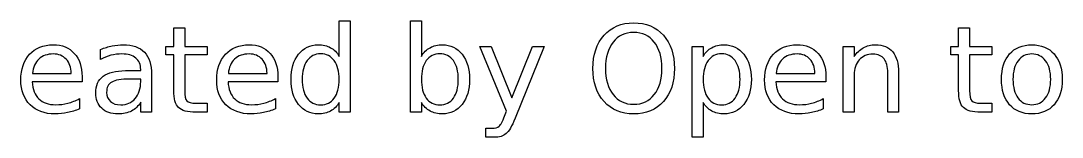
# Model space of a CAD drawing. Extents: x 5 to 486, y 5 to 284.
# Drawn here: x 44.74 to 58.99, y 118.99 to 120.59 of the extents above; entities that cross this region are included whole.
import ezdxf

# ---------------------------------------------------------------- set-up
doc = ezdxf.new("R2010")
doc.units = 0
doc.layers.add('Layer_1', color=7, linetype='CONTINUOUS')

msp = doc.modelspace()

# ---------------------------------------------------------------- linework, layer by layer
at = {"layer": 'Layer_1', "color": 3}
for p, q in [((49.095062, 120.097259), (49.095062, 120.586535)), ((49.095062, 120.586535), (49.243621, 120.586535)), ((49.243621, 120.586535), (49.243621, 119.330242)), ((50.070385, 119.330243), (50.070385, 120.586536)), ((50.070385, 120.586536), (50.219751, 120.586536)), ((50.219751, 120.586536), (50.219751, 120.097259)), ((46.831154, 120.234514), (46.831154, 120.491263)), ((46.831154, 120.491263), (46.980517, 120.491263)), ((46.980517, 120.491263), (46.980517, 120.234514)), ((53.126342, 120.557469), (53.126342, 120.557469)), ((57.572623, 120.234514), (57.572623, 120.491263)), ((57.572623, 120.491263), (57.721986, 120.491263)), ((57.721986, 120.491263), (57.721986, 120.234514)), ((53.126342, 120.425058), (53.126342, 120.425058)), ((45.829182, 120.056076), (45.829182, 120.193332)), ((46.722156, 120.119058), (46.722156, 120.234514)), ((46.722156, 120.234514), (46.831154, 120.234514)), ((46.980517, 120.234514), (47.286517, 120.234514)), ((47.286517, 120.234514), (47.286517, 120.119058)), ((51.384817, 119.344764), (51.019071, 120.234505)), ((51.019071, 120.234505), (51.176512, 120.234505)), ((51.176512, 120.234505), (51.459096, 119.527234)), ((51.459096, 119.527234), (51.741682, 120.234505)), ((51.899122, 120.234505), (51.501882, 119.246273)), ((51.741682, 120.234505), (51.899122, 120.234505)), ((53.926462, 118.986296), (53.926462, 120.234514)), ((53.926462, 120.234514), (54.075829, 120.234514)), ((54.075829, 120.234514), (54.075829, 120.097259)), ((55.993366, 119.330245), (55.993366, 120.234518)), ((55.993366, 120.234518), (56.142733, 120.234518)), ((56.142733, 120.234518), (56.142733, 120.094032)), ((57.463625, 120.119058), (57.463625, 120.234514)), ((57.463625, 120.234514), (57.572623, 120.234514)), ((57.721986, 120.234514), (58.027986, 120.234514)), ((58.027986, 120.234514), (58.027986, 120.119058)), ((58.574587, 120.256314), (58.574587, 120.256314)), ((46.831154, 120.119058), (46.722156, 120.119058)), ((46.831154, 119.628168), (46.831154, 120.119058)), ((47.286517, 120.119058), (46.980517, 120.119058)), ((46.980517, 120.119058), (46.980517, 119.628167)), ((49.095062, 120.097259), (49.095062, 120.097259)), ((57.572623, 120.119058), (57.463625, 120.119058)), ((57.572623, 119.628168), (57.572623, 120.119058)), ((58.027986, 120.119058), (57.721986, 120.119058)), ((57.721986, 120.119058), (57.721986, 119.628167)), ((58.574586, 120.130365), (58.574587, 120.130362)), ((44.897461, 119.862308), (45.427105, 119.863112)), ((46.169897, 119.901063), (46.378202, 119.901063)), ((46.378202, 119.901063), (46.378202, 119.915594)), ((47.577985, 119.862308), (48.10763, 119.863112)), ((55.07699, 119.862308), (55.606635, 119.863112)), ((56.602141, 119.330242), (56.602141, 119.871191)), ((56.750698, 119.876035), (56.7507, 119.876035)), ((56.7507, 119.876035), (56.7507, 119.330242)), ((45.575665, 119.746849), (44.892616, 119.746849)), ((45.575661, 119.819509), (45.575665, 119.819518)), ((45.575665, 119.819518), (45.575665, 119.746849)), ((46.3782, 119.784804), (46.230456, 119.7848)), ((46.3782, 119.751698), (46.3782, 119.784804)), ((46.526759, 119.846156), (46.526767, 119.846161)), ((46.526767, 119.846161), (46.526767, 119.330241)), ((48.256188, 119.746849), (47.57314, 119.746849)), ((48.256185, 119.819509), (48.256188, 119.819518)), ((48.256188, 119.819518), (48.256188, 119.746849)), ((48.58883, 119.781571), (48.58883, 119.781571)), ((50.725175, 119.781571), (50.725175, 119.781571)), ((54.581253, 119.781571), (54.581253, 119.781571)), ((55.755193, 119.746849), (55.072145, 119.746849)), ((55.75519, 119.819509), (55.755193, 119.819518)), ((55.755193, 119.819518), (55.755193, 119.746849)), ((56.142733, 119.841321), (56.142733, 119.330245)), ((45.540947, 119.516739), (45.540947, 119.376253)), ((46.378207, 119.330241), (46.378207, 119.467496)), ((47.133918, 119.454578), (47.286515, 119.454578)), ((47.286515, 119.454578), (47.286515, 119.330241)), ((48.22147, 119.516739), (48.22147, 119.376253)), ((49.095062, 119.330242), (49.095062, 119.465882)), ((50.219751, 119.465884), (50.219751, 119.330243)), ((54.075829, 119.465882), (54.075829, 118.986296)), ((54.075829, 119.465882), (54.075829, 119.465882)), ((55.720475, 119.516739), (55.720475, 119.376253)), ((57.875387, 119.454578), (58.027983, 119.454578)), ((58.027983, 119.454578), (58.027983, 119.330241)), ((46.526767, 119.330241), (46.378207, 119.330241)), ((47.286515, 119.330241), (47.133918, 119.330241)), ((49.243621, 119.330242), (49.095062, 119.330242)), ((50.219751, 119.330243), (50.070385, 119.330243)), ((51.358169, 119.276947), (51.384817, 119.344764)), ((56.142733, 119.330245), (55.993366, 119.330245)), ((56.7507, 119.330242), (56.602141, 119.330242)), ((58.027983, 119.330241), (57.875387, 119.330241)), ((51.10061, 118.986291), (51.10061, 119.110628)), ((51.10061, 119.110628), (51.18781, 119.110628)), ((51.219296, 118.986291), (51.10061, 118.986291)), ((54.075829, 118.986296), (53.926462, 118.986296))]:
    msp.add_line(p, q, dxfattribs=at)
for points in [[(52.719419, 120.38711), (52.82115, 120.500683), (52.956791, 120.557469), (53.126342, 120.557469)], [(53.126342, 120.557469), (53.295355, 120.557469), (53.430458, 120.500683), (53.53165, 120.38711)], [(52.567631, 119.931745), (52.567631, 120.122288), (52.618227, 120.274076), (52.719419, 120.38711)], [(52.843757, 120.292646), (52.774318, 120.204372), (52.739599, 120.084072), (52.739599, 119.931745)], [(53.126342, 120.425058), (53.007926, 120.425058), (52.913731, 120.380921), (52.843757, 120.292646)], [(53.407312, 120.292646), (53.338413, 120.380921), (53.244756, 120.425058), (53.126342, 120.425058)], [(53.51147, 119.931745), (53.51147, 120.084072), (53.476751, 120.204372), (53.407312, 120.292646)], [(53.53165, 120.38711), (53.632842, 120.274076), (53.683438, 120.122288), (53.683438, 119.931745)], [(44.857089, 120.125509), (44.93729, 120.212706), (45.045211, 120.256305), (45.180852, 120.256305)], [(45.180852, 120.256305), (45.302498, 120.256305), (45.398577, 120.217012), (45.469088, 120.138427)], [(45.829182, 120.193332), (45.88355, 120.214325), (45.936299, 120.229934), (45.98743, 120.240161)], [(45.98743, 120.240161), (46.038563, 120.250927), (46.088352, 120.25631), (46.136796, 120.25631)], [(46.136796, 120.25631), (46.267592, 120.25631), (46.365286, 120.222399), (46.429878, 120.154578)], [(46.429878, 120.154578), (46.494465, 120.086756), (46.526759, 119.983949), (46.526759, 119.846156)], [(47.537614, 120.125509), (47.617814, 120.212706), (47.725735, 120.256305), (47.861375, 120.256305)], [(47.861375, 120.256305), (47.983021, 120.256305), (48.079101, 120.217012), (48.149613, 120.138427)], [(48.537965, 120.125518), (48.606865, 120.212715), (48.695946, 120.256314), (48.80521, 120.256314)], [(48.80521, 120.256314), (48.871953, 120.256314), (48.929009, 120.243126), (48.976376, 120.216751)], [(48.976376, 120.216751), (49.024283, 120.190915), (49.063845, 120.151084), (49.095062, 120.097259)], [(50.219751, 120.097259), (50.25097, 120.151087), (50.290263, 120.190919), (50.337629, 120.216752)], [(50.337629, 120.216752), (50.385536, 120.243127), (50.442591, 120.256315), (50.508796, 120.256315)], [(50.508796, 120.256315), (50.6186, 120.256315), (50.707681, 120.212716), (50.77604, 120.125519)], [(54.075829, 120.097259), (54.107048, 120.151087), (54.146341, 120.190919), (54.193708, 120.216752)], [(54.193708, 120.216752), (54.241614, 120.243127), (54.29867, 120.256315), (54.364873, 120.256315)], [(54.364873, 120.256315), (54.474678, 120.256315), (54.56376, 120.212716), (54.632118, 120.125519)], [(55.036619, 120.125509), (55.116819, 120.212706), (55.22474, 120.256305), (55.36038, 120.256305)], [(55.36038, 120.256305), (55.482027, 120.256305), (55.578106, 120.217012), (55.648618, 120.138427)], [(56.142733, 120.094032), (56.178257, 120.1484), (56.219972, 120.189039), (56.267877, 120.215948)], [(56.267877, 120.215948), (56.316323, 120.242862), (56.372033, 120.256319), (56.435007, 120.256319)], [(56.435007, 120.256319), (56.53889, 120.256319), (56.617476, 120.224022), (56.670764, 120.159428)], [(56.670764, 120.159428), (56.724053, 120.095372), (56.750698, 120.000908), (56.750698, 119.876035)], [(58.269394, 120.130362), (58.343136, 120.21433), (58.444867, 120.256314), (58.574587, 120.256314)], [(58.574587, 120.256314), (58.703769, 120.256314), (58.80523, 120.21433), (58.878971, 120.130362)], [(44.737596, 119.773489), (44.737596, 119.921509), (44.777427, 120.038849), (44.857089, 120.125509)], [(44.983044, 120.060118), (44.933528, 120.013289), (44.905, 119.947353), (44.897461, 119.862308)], [(45.182469, 120.130361), (45.099577, 120.130361), (45.033102, 120.106947), (44.983044, 120.060118)], [(45.358479, 120.057692), (45.314338, 120.106138), (45.255668, 120.130361), (45.182469, 120.130361)], [(45.427105, 119.863112), (45.426013, 119.944389), (45.403137, 120.009249), (45.358479, 120.057692)], [(45.469088, 120.138427), (45.540137, 120.060379), (45.575661, 119.954074), (45.575661, 119.819509)], [(45.970475, 120.111788), (45.921497, 120.099405), (45.8744, 120.080835), (45.829182, 120.056076)], [(46.121456, 120.130362), (46.069783, 120.130362), (46.019456, 120.124171), (45.970475, 120.111788)], [(46.310385, 120.073842), (46.265712, 120.111522), (46.202736, 120.130362), (46.121456, 120.130362)], [(46.378202, 119.915594), (46.378202, 119.983955), (46.355597, 120.036704), (46.310385, 120.073842)], [(47.41812, 119.773489), (47.41812, 119.921509), (47.457951, 120.038849), (47.537614, 120.125509)], [(47.663569, 120.060118), (47.614052, 120.013289), (47.585524, 119.947353), (47.577985, 119.862308)], [(47.862993, 120.130361), (47.780101, 120.130361), (47.713626, 120.106947), (47.663569, 120.060118)], [(48.039003, 120.057692), (47.99487, 120.106138), (47.9362, 120.130361), (47.862993, 120.130361)], [(48.10763, 119.863112), (48.106537, 119.944389), (48.083662, 120.009249), (48.039003, 120.057692)], [(48.149613, 120.138427), (48.220661, 120.060379), (48.256185, 119.954074), (48.256185, 119.819509)], [(48.435425, 119.781571), (48.435425, 119.92367), (48.469605, 120.03832), (48.537965, 120.125518)], [(48.655839, 120.03832), (48.611167, 119.97642), (48.58883, 119.890837), (48.58883, 119.781571)], [(48.841539, 120.131977), (48.762953, 120.131977), (48.701053, 120.100758), (48.655839, 120.03832)], [(49.027237, 120.03832), (48.982025, 120.100758), (48.920126, 120.131977), (48.841539, 120.131977)], [(49.095055, 119.781571), (49.095055, 119.890837), (49.072449, 119.97642), (49.027237, 120.03832)], [(50.286767, 120.03832), (50.242095, 119.97642), (50.219758, 119.890837), (50.219758, 119.781571)], [(50.472466, 120.131977), (50.39388, 120.131977), (50.331981, 120.100758), (50.286767, 120.03832)], [(50.657358, 120.03832), (50.612685, 120.100758), (50.551054, 120.131977), (50.472466, 120.131977)], [(50.725175, 119.781571), (50.725175, 119.890837), (50.702569, 119.97642), (50.657358, 120.03832)], [(50.77604, 120.125519), (50.844939, 120.038321), (50.879389, 119.923672), (50.879389, 119.781572)], [(54.142845, 120.03832), (54.098172, 119.97642), (54.075836, 119.890837), (54.075836, 119.781571)], [(54.328544, 120.131977), (54.249959, 120.131977), (54.188059, 120.100758), (54.142845, 120.03832)], [(54.513435, 120.03832), (54.468762, 120.100758), (54.407132, 120.131977), (54.328544, 120.131977)], [(54.581253, 119.781571), (54.581253, 119.890837), (54.558647, 119.97642), (54.513435, 120.03832)], [(54.632118, 120.125519), (54.701017, 120.038321), (54.735467, 119.923672), (54.735467, 119.781572)], [(54.917126, 119.773489), (54.917126, 119.921509), (54.956957, 120.038849), (55.036619, 120.125509)], [(55.162574, 120.060118), (55.113057, 120.013289), (55.084529, 119.947353), (55.07699, 119.862308)], [(55.361998, 120.130361), (55.279106, 120.130361), (55.212632, 120.106947), (55.162574, 120.060118)], [(55.538009, 120.057692), (55.493875, 120.106138), (55.435205, 120.130361), (55.361998, 120.130361)], [(55.606635, 119.863112), (55.605542, 119.944389), (55.582667, 120.009249), (55.538009, 120.057692)], [(55.648618, 120.138427), (55.719666, 120.060379), (55.75519, 119.954074), (55.75519, 119.819509)], [(56.212168, 120.050434), (56.165878, 119.999301), (56.142733, 119.929596), (56.142733, 119.841321)], [(56.401904, 120.127135), (56.321704, 120.127135), (56.258458, 120.101568), (56.212168, 120.050434)], [(56.552078, 120.063349), (56.518702, 120.105873), (56.468645, 120.127135), (56.401904, 120.127135)], [(56.602141, 119.871191), (56.602141, 119.956774), (56.585453, 120.020826), (56.552078, 120.063349)], [(58.15959, 119.781571), (58.15959, 119.93013), (58.196192, 120.046394), (58.269394, 120.130362)], [(58.385658, 120.036705), (58.339368, 119.974805), (58.316223, 119.889761), (58.316223, 119.781571)], [(58.574587, 120.130362), (58.494925, 120.130362), (58.431948, 120.099143), (58.385658, 120.036705)], [(58.762706, 120.035898), (58.716417, 120.098876), (58.65371, 120.130365), (58.574586, 120.130365)], [(58.832141, 119.781572), (58.832141, 119.888685), (58.808996, 119.973461), (58.762706, 120.035898)], [(58.878971, 120.130362), (58.952713, 120.046394), (58.989584, 119.93013), (58.989584, 119.781571)], [(45.864705, 119.823554), (45.933065, 119.875226), (46.034796, 119.901063), (46.169897, 119.901063)], [(52.719419, 119.476379), (52.618227, 119.589413), (52.567631, 119.741202), (52.567631, 119.931745)], [(52.739599, 119.931745), (52.739599, 119.779956), (52.774318, 119.659925), (52.843757, 119.57165)], [(53.407312, 119.57165), (53.476751, 119.659925), (53.51147, 119.779956), (53.51147, 119.931745)], [(53.683438, 119.931745), (53.683438, 119.74174), (53.632842, 119.589951), (53.53165, 119.476379)], [(44.863549, 119.432771), (44.77958, 119.51674), (44.737596, 119.630312), (44.737596, 119.773489)], [(44.892616, 119.746849), (44.899099, 119.64458), (44.929779, 119.566533), (44.984657, 119.512707)], [(45.762973, 119.593449), (45.762973, 119.695179), (45.796883, 119.771881), (45.864705, 119.823554)], [(45.980973, 119.74362), (45.934683, 119.716167), (45.911538, 119.669338), (45.911538, 119.603135)], [(46.230456, 119.7848), (46.110424, 119.7848), (46.027263, 119.771074), (45.980973, 119.74362)], [(46.303117, 119.518363), (46.353172, 119.577036), (46.3782, 119.654814), (46.3782, 119.751698)], [(47.544072, 119.432771), (47.460104, 119.51674), (47.41812, 119.630312), (47.41812, 119.773489)], [(47.57314, 119.746849), (47.579622, 119.64458), (47.610303, 119.566533), (47.66518, 119.512707)], [(48.537965, 119.437625), (48.469605, 119.524822), (48.435425, 119.639471), (48.435425, 119.781571)], [(48.58883, 119.781571), (48.58883, 119.672305), (48.611167, 119.586453), (48.655839, 119.524014)], [(49.027237, 119.524014), (49.072449, 119.586453), (49.095055, 119.672305), (49.095055, 119.781571)], [(50.219758, 119.781571), (50.219758, 119.672305), (50.242095, 119.586453), (50.286767, 119.524014)], [(50.657358, 119.524014), (50.702569, 119.586453), (50.725175, 119.672305), (50.725175, 119.781571)], [(50.879389, 119.781572), (50.879389, 119.639472), (50.844939, 119.524823), (50.77604, 119.437626)], [(54.075836, 119.781571), (54.075836, 119.672305), (54.098172, 119.586453), (54.142845, 119.524014)], [(54.513435, 119.524014), (54.558647, 119.586453), (54.581253, 119.672305), (54.581253, 119.781571)], [(54.735467, 119.781572), (54.735467, 119.639472), (54.701017, 119.524823), (54.632118, 119.437626)], [(55.043077, 119.432771), (54.959109, 119.51674), (54.917126, 119.630312), (54.917126, 119.773489)], [(55.072145, 119.746849), (55.078627, 119.64458), (55.109308, 119.566533), (55.164185, 119.512707)], [(58.269394, 119.43278), (58.196192, 119.517286), (58.15959, 119.63355), (58.15959, 119.781571)], [(58.316223, 119.781571), (58.316223, 119.673381), (58.339099, 119.588067), (58.384849, 119.525629)], [(58.762706, 119.526438), (58.808996, 119.588876), (58.832141, 119.673921), (58.832141, 119.781572)], [(58.989584, 119.781571), (58.989584, 119.63355), (58.952713, 119.517286), (58.878971, 119.43278)], [(45.844524, 119.384335), (45.790157, 119.436547), (45.762973, 119.506251), (45.762973, 119.593449)], [(45.911538, 119.603135), (45.911538, 119.550384), (45.928761, 119.5084), (45.963207, 119.477183)], [(46.896546, 119.394027), (46.852951, 119.43709), (46.831154, 119.515137), (46.831154, 119.628168)], [(46.980517, 119.628167), (46.980517, 119.554426), (46.990474, 119.50706), (47.010388, 119.486067)], [(57.638015, 119.394027), (57.59442, 119.43709), (57.572623, 119.515137), (57.572623, 119.628168)], [(57.721986, 119.628167), (57.721986, 119.554426), (57.731943, 119.50706), (57.751857, 119.486067)], [(45.206689, 119.306819), (45.062436, 119.306819), (44.948056, 119.348803), (44.863549, 119.432771)], [(44.984657, 119.512707), (45.040096, 119.459417), (45.117066, 119.432772), (45.215569, 119.432772)], [(45.215569, 119.432772), (45.272625, 119.432772), (45.327796, 119.439769), (45.381084, 119.453761)], [(45.381084, 119.453761), (45.434913, 119.467754), (45.4882, 119.488746), (45.540947, 119.516739)], [(45.963207, 119.477183), (45.998192, 119.446503), (46.045559, 119.431163), (46.105307, 119.431163)], [(46.105307, 119.431163), (46.187661, 119.431163), (46.253597, 119.46023), (46.303117, 119.518363)], [(46.378207, 119.467496), (46.3443, 119.412597), (46.302047, 119.371958), (46.251448, 119.345581)], [(47.010388, 119.486067), (47.030842, 119.465075), (47.072018, 119.454578), (47.133918, 119.454578)], [(47.887212, 119.306819), (47.742959, 119.306819), (47.628579, 119.348803), (47.544072, 119.432771)], [(47.66518, 119.512707), (47.720619, 119.459417), (47.797589, 119.432772), (47.896092, 119.432772)], [(47.896092, 119.432772), (47.953148, 119.432772), (48.00832, 119.439769), (48.061607, 119.453761)], [(48.061607, 119.453761), (48.115436, 119.467754), (48.168723, 119.488746), (48.22147, 119.516739)], [(48.80521, 119.306827), (48.695944, 119.306827), (48.606862, 119.350426), (48.537965, 119.437625)], [(48.655839, 119.524014), (48.701051, 119.462115), (48.762951, 119.431165), (48.841539, 119.431165)], [(48.841539, 119.431165), (48.920124, 119.431165), (48.982024, 119.462115), (49.027237, 119.524014)], [(49.095062, 119.465882), (49.063843, 119.412054), (49.024281, 119.371953), (48.976376, 119.345582)], [(50.337629, 119.345583), (50.290261, 119.371958), (50.250968, 119.412058), (50.219751, 119.465884)], [(50.286767, 119.524014), (50.331979, 119.462115), (50.393879, 119.431165), (50.472466, 119.431165)], [(50.472466, 119.431165), (50.551052, 119.431165), (50.612683, 119.462115), (50.657358, 119.524014)], [(50.77604, 119.437626), (50.70768, 119.350427), (50.618598, 119.306828), (50.508796, 119.306828)], [(53.126342, 119.306827), (52.956791, 119.306827), (52.82115, 119.363345), (52.719419, 119.476379)], [(52.843757, 119.57165), (52.913727, 119.483376), (53.007922, 119.439239), (53.126342, 119.439239)], [(53.126342, 119.439239), (53.244759, 119.439239), (53.338416, 119.483376), (53.407312, 119.57165)], [(53.53165, 119.476379), (53.430458, 119.363345), (53.295355, 119.306827), (53.126342, 119.306827)], [(54.193708, 119.345583), (54.14634, 119.371958), (54.107047, 119.412058), (54.075829, 119.465882)], [(54.142845, 119.524014), (54.188057, 119.462115), (54.249956, 119.431165), (54.328544, 119.431165)], [(54.328544, 119.431165), (54.40713, 119.431165), (54.46876, 119.462115), (54.513435, 119.524014)], [(54.632118, 119.437626), (54.563757, 119.350427), (54.474676, 119.306828), (54.364873, 119.306828)], [(55.386217, 119.306819), (55.241964, 119.306819), (55.127584, 119.348803), (55.043077, 119.432771)], [(55.164185, 119.512707), (55.219624, 119.459417), (55.296595, 119.432772), (55.395098, 119.432772)], [(55.395098, 119.432772), (55.452153, 119.432772), (55.507325, 119.439769), (55.560612, 119.453761)], [(55.560612, 119.453761), (55.614441, 119.467754), (55.667729, 119.488746), (55.720475, 119.516739)], [(57.751857, 119.486067), (57.772311, 119.465075), (57.813487, 119.454578), (57.875387, 119.454578)], [(58.574587, 119.306827), (58.444867, 119.306827), (58.343136, 119.348811), (58.269394, 119.43278)], [(58.384849, 119.525629), (58.431139, 119.46373), (58.494385, 119.43278), (58.574586, 119.43278)], [(58.574586, 119.43278), (58.65371, 119.43278), (58.716417, 119.463999), (58.762706, 119.526438)], [(58.878971, 119.43278), (58.80523, 119.348811), (58.703769, 119.306827), (58.574587, 119.306827)], [(45.377047, 119.324584), (45.321069, 119.31274), (45.264283, 119.306819), (45.206689, 119.306819)], [(45.540947, 119.376253), (45.487657, 119.353644), (45.433024, 119.336421), (45.377047, 119.324584)], [(46.065748, 119.306826), (45.973168, 119.306826), (45.899427, 119.332662), (45.844524, 119.384335)], [(46.251448, 119.345581), (46.200853, 119.319744), (46.138953, 119.306826), (46.065748, 119.306826)], [(47.133918, 119.330241), (47.019269, 119.330241), (46.940145, 119.351503), (46.896546, 119.394027)], [(48.05757, 119.324584), (48.001592, 119.31274), (47.944806, 119.306819), (47.887212, 119.306819)], [(48.22147, 119.376253), (48.16818, 119.353644), (48.113547, 119.336421), (48.05757, 119.324584)], [(48.976376, 119.345582), (48.929009, 119.319745), (48.871953, 119.306827), (48.80521, 119.306827)], [(50.508796, 119.306828), (50.442591, 119.306828), (50.385536, 119.319747), (50.337629, 119.345583)], [(54.364873, 119.306828), (54.298669, 119.306828), (54.241614, 119.319747), (54.193708, 119.345583)], [(55.556575, 119.324584), (55.500598, 119.31274), (55.443812, 119.306819), (55.386217, 119.306819)], [(55.720475, 119.376253), (55.667185, 119.353644), (55.612552, 119.336421), (55.556575, 119.324584)], [(57.875387, 119.330241), (57.760738, 119.330241), (57.681614, 119.351503), (57.638015, 119.394027)], [(51.283085, 119.139691), (51.305695, 119.159067), (51.330722, 119.204818), (51.358169, 119.276947)], [(51.501882, 119.246273), (51.459897, 119.138622), (51.418989, 119.06838), (51.379159, 119.035546)], [(51.18781, 119.110628), (51.228717, 119.110628), (51.260476, 119.120316), (51.283085, 119.139691)], [(51.379159, 119.035546), (51.33933, 119.002709), (51.286042, 118.986291), (51.219296, 118.986291)]]:
    msp.add_open_spline(points, degree=3, dxfattribs=at)

doc.saveas('drawing.dxf')
